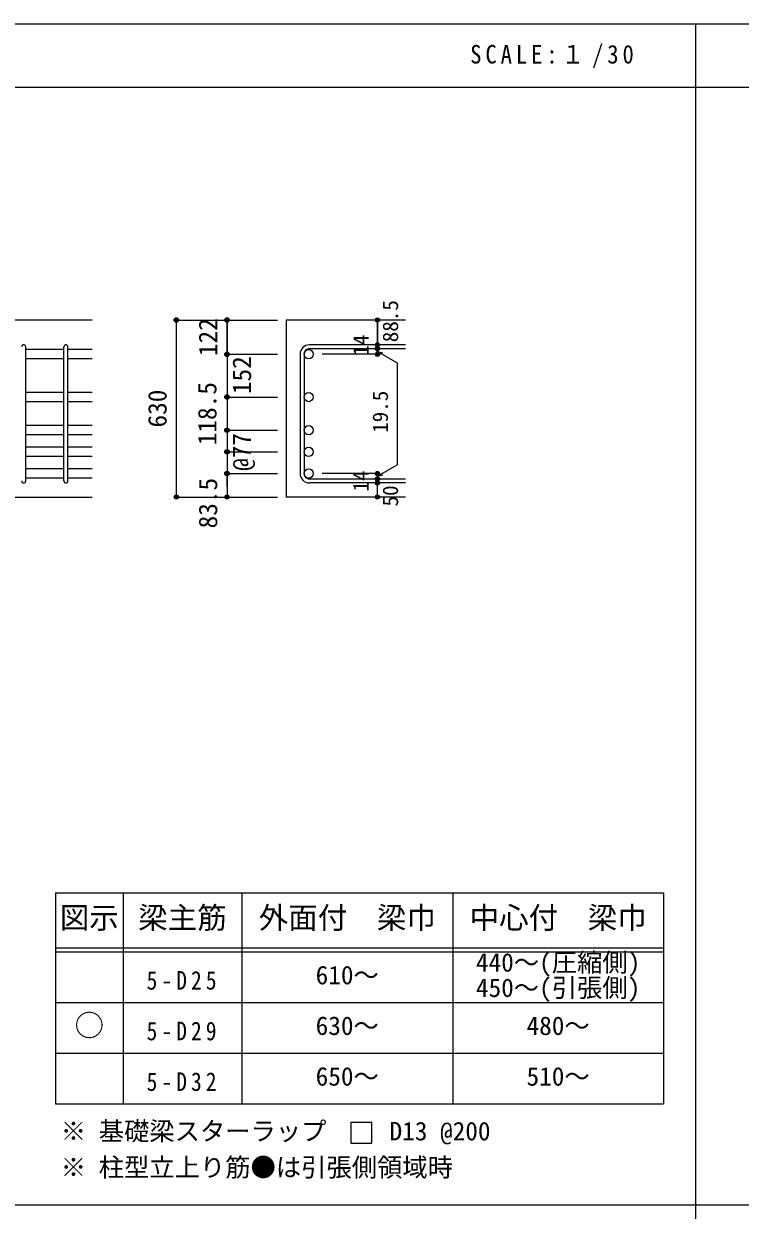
# Model space of a CAD drawing. Units: millimetres at full size, sheet at 1:30, with parts at other scales. Extents: x -5973 to 5954, y -4195 to 4201.
# Drawn here: x -3514 to -965, y -15 to 4201 of the extents above; entities that cross this region are included whole.
import ezdxf
from ezdxf.enums import TextEntityAlignment as Align

# ---------------------------------------------------------------- set-up
doc = ezdxf.new("R2010")
doc.units = ezdxf.units.MM
doc.header["$LTSCALE"] = 30
doc.header["$PDMODE"] = 32
doc.header["$PDSIZE"] = 15
for name, color, linetype in [('0-1_躯体線', 2, 'Continuous'), ('0-5_基礎梁筋', 7, 'Continuous'), ('0-6_スタラップ筋', 7, 'Continuous'), ('0-D_寸法', 4, 'Continuous'), ('6-7_文字', 7, 'Continuous'), ('6-E_枠', 7, 'Continuous'), ('F-0_枠', 6, 'Continuous')]:
    doc.layers.add(name, color=color, linetype=linetype)
doc.styles.add('ＭＳ ゴシック', font='')
doc.styles.get('ＭＳ ゴシック').set_extended_font_data('MS Gothic')

msp = doc.modelspace()

# ---------------------------------------------------------------- linework, layer by layer
at = {"layer": '0-1_躯体線'}
for p, q in [((-3270.8, 3148.3), (-4920.8, 3148.3)), ((-2155.8, 3148.3), (-2580.8, 3148.3)), ((-2580.8, 3148.3), (-2580.8, 2519.3)), ((-3670.8, 2519.3), (-3270.8, 2519.3)), ((-2155.8, 2519.3), (-2580.8, 2519.3))]:
    msp.add_line(p, q, dxfattribs=at)
at = {"layer": '0-5_基礎梁筋'}
for p, q in [((-3370.8, 3043.1), (-3506.8, 3043.1)), ((-3270.8, 3043.1), (-3356.8, 3043.1)), ((-3370.8, 3010.1), (-3506.8, 3010.1)), ((-3270.8, 3010.1), (-3356.8, 3010.1)), ((-3370.8, 2891.1), (-3506.8, 2891.1)), ((-3270.8, 2891.1), (-3356.8, 2891.1)), ((-3370.8, 2858.1), (-3506.8, 2858.1)), ((-3270.8, 2858.1), (-3356.8, 2858.1)), ((-3370.8, 2773.3), (-3506.8, 2773.3)), ((-3270.8, 2773.3), (-3356.8, 2773.3)), ((-3370.8, 2740.3), (-3506.8, 2740.3)), ((-3270.8, 2740.3), (-3356.8, 2740.3)), ((-3370.8, 2696.3), (-3506.8, 2696.3)), ((-3370.8, 2663.3), (-3506.8, 2663.3)), ((-3270.8, 2696.3), (-3356.8, 2696.3)), ((-3270.8, 2663.3), (-3356.8, 2663.3)), ((-3370.8, 2619.3), (-3506.8, 2619.3)), ((-3270.8, 2619.3), (-3356.8, 2619.3)), ((-3370.8, 2586.3), (-3506.8, 2586.3)), ((-3270.8, 2586.3), (-3356.8, 2586.3))]:
    msp.add_line(p, q, dxfattribs=at)
at = {"layer": '0-5_基礎梁筋', "color": 3}
for centre in [(-2500.3, 3026.6), (-2500.3, 2874.6), (-2500.3, 2756.8), (-2500.3, 2679.8), (-2500.3, 2602.8)]:
    msp.add_circle(centre, 16.5, dxfattribs=at)
at = {"layer": '0-6_スタラップ筋'}
for p, q in [((-3506.8, 2576.3), (-3506.8, 3053.1)), ((-3370.8, 2576.3), (-3370.8, 3053.1)), ((-3356.8, 2576.3), (-3356.8, 3053.1)), ((-2155.8, 3060.1), (-2497.3, 3060.1)), ((-2155.8, 3046.1), (-2497.3, 3046.1)), ((-2530.8, 3026.6), (-2530.8, 2602.8)), ((-2516.8, 3026.6), (-2516.8, 2602.8)), ((-2155.8, 2583.3), (-2497.3, 2583.3)), ((-2155.8, 2569.3), (-2497.3, 2569.3))]:
    msp.add_line(p, q, dxfattribs=at)
for centre, radius, start, end in [((-3513.8, 3053.1), 7, 0, 180), ((-3363.8, 3053.1), 7, 0, 180), ((-2497.3, 3026.6), 33.5, 90, 180), ((-2497.3, 3026.6), 19.5, 90, 180), ((-3513.8, 2576.3), 7, 180, 0), ((-3363.8, 2576.3), 7, 180, 0), ((-2497.3, 2602.8), 33.5, 180, 270), ((-2497.3, 2602.8), 19.5, 180, 270)]:
    msp.add_arc(centre, radius, start, end, dxfattribs=at)
at = {"layer": '0-D_寸法'}
for p, q in [((-2970.8, 3148.3), (-2790.8, 3148.3)), ((-2970.8, 3148.3), (-2790.8, 3148.3)), ((-2970.8, 2519.3), (-2970.8, 3148.3)), ((-2970.8, 2519.3), (-2970.8, 3148.3)), ((-2790.8, 3026.6), (-2790.8, 3148.3)), ((-2790.8, 3148.3), (-2610.8, 3148.3)), ((-2790.8, 3148.3), (-2610.8, 3148.3)), ((-2790.8, 3026.6), (-2790.8, 3148.3)), ((-2255.8, 3046.1), (-2255.8, 3060.1)), ((-2255.8, 3046.1), (-2255.8, 3026.6)), ((-2255.8, 3036.35), (-2236.48, 3031.18)), ((-2255.8, 3036.35), (-2185.74, 2995.9)), ((-2790.8, 3026.6), (-2610.8, 3026.6)), ((-2790.8, 3026.6), (-2610.8, 3026.6)), ((-2790.8, 3026.6), (-2790.8, 2974.6)), ((-2790.8, 3026.6), (-2790.8, 2555.33)), ((-2790.8, 3026.6), (-2790.8, 2569.8)), ((-2255.8, 3026.6), (-2451.89, 3026.6)), ((-2185.74, 2995.9), (-2185.74, 2633.5)), ((-2790.8, 2874.6), (-2610.8, 2874.6)), ((-2790.8, 2874.6), (-2610.8, 2874.6)), ((-2790.8, 2860.3), (-2790.8, 2602.8)), ((-2790.8, 2756.8), (-2610.8, 2756.8)), ((-2790.8, 2679.8), (-2610.8, 2679.8)), ((-2255.8, 2593.05), (-2185.74, 2633.5)), ((-2790.8, 2602.8), (-2610.8, 2602.8)), ((-2255.8, 2602.8), (-2451.89, 2602.8)), ((-2255.8, 2583.3), (-2255.8, 2602.8)), ((-2255.8, 2593.05), (-2236.48, 2598.23)), ((-2255.8, 2569.3), (-2255.8, 2583.3)), ((-2255.8, 2519.3), (-2255.8, 2569.3)), ((-2970.8, 2519.3), (-2790.8, 2519.3)), ((-2790.8, 2519.3), (-2610.8, 2519.3))]:
    msp.add_line(p, q, dxfattribs=at)
for points in [[(-2790.8, 3148.3), (-2790.8, 3026.6), (-2790.8, 2860.3)], [(-2255.8, 3148.3), (-2255.8, 3060.1), (-2255.8, 3148.3)], [(-2790.8, 2555.33), (-2790.8, 2602.8), (-2790.8, 2519.3)]]:
    msp.add_lwpolyline(points, dxfattribs=at)
for centre, radius in [((-2970.8, 3148.3), 8), ((-2970.8, 3148.3), 7.2), ((-2970.8, 3148.3), 6.4), ((-2970.8, 3148.3), 5.6), ((-2970.8, 3148.3), 4.8), ((-2970.8, 3148.3), 4), ((-2970.8, 3148.3), 3.2), ((-2970.8, 3148.3), 2.4), ((-2970.8, 3148.3), 1.6), ((-2970.8, 3148.3), 0.8), ((-2790.8, 3148.3), 8), ((-2790.8, 3148.3), 7.2), ((-2790.8, 3148.3), 6.4), ((-2790.8, 3148.3), 5.6), ((-2790.8, 3148.3), 4.8), ((-2790.8, 3148.3), 4), ((-2790.8, 3148.3), 3.2), ((-2790.8, 3148.3), 2.4), ((-2790.8, 3148.3), 1.6), ((-2790.8, 3148.3), 0.8), ((-2255.8, 3148.3), 4), ((-2255.8, 3148.3), 3.6), ((-2255.8, 3148.3), 3.2), ((-2255.8, 3148.3), 2.8), ((-2255.8, 3148.3), 2.4), ((-2255.8, 3148.3), 2), ((-2255.8, 3148.3), 1.6), ((-2255.8, 3148.3), 1.2), ((-2255.8, 3148.3), 0.8), ((-2255.8, 3148.3), 0.4), ((-2255.8, 3060.1), 4), ((-2255.8, 3046.1), 4), ((-2255.8, 3060.1), 3.6), ((-2255.8, 3046.1), 3.6), ((-2255.8, 3060.1), 3.2), ((-2255.8, 3046.1), 3.2), ((-2255.8, 3060.1), 2.8), ((-2255.8, 3046.1), 2.8), ((-2255.8, 3060.1), 2.4), ((-2255.8, 3046.1), 2.4), ((-2255.8, 3060.1), 2), ((-2255.8, 3046.1), 2), ((-2255.8, 3060.1), 1.6), ((-2255.8, 3046.1), 1.6), ((-2255.8, 3060.1), 1.2), ((-2255.8, 3046.1), 1.2), ((-2255.8, 3060.1), 0.8), ((-2255.8, 3046.1), 0.8), ((-2255.8, 3060.1), 0.4), ((-2255.8, 3046.1), 0.4), ((-2790.8, 3026.6), 8), ((-2790.8, 3026.6), 7.2), ((-2790.8, 3026.6), 6.4), ((-2790.8, 3026.6), 5.6), ((-2790.8, 3026.6), 4.8), ((-2790.8, 3026.6), 4), ((-2790.8, 3026.6), 3.2), ((-2790.8, 3026.6), 2.4), ((-2790.8, 3026.6), 1.6), ((-2790.8, 3026.6), 0.8), ((-2255.8, 3026.6), 4), ((-2255.8, 3026.6), 3.6), ((-2255.8, 3026.6), 3.2), ((-2255.8, 3026.6), 2.8), ((-2255.8, 3026.6), 2.4), ((-2255.8, 3026.6), 2), ((-2255.8, 3026.6), 1.6), ((-2255.8, 3026.6), 1.2), ((-2255.8, 3026.6), 0.8), ((-2255.8, 3026.6), 0.4), ((-2790.8, 2874.6), 8), ((-2790.8, 2874.6), 7.2), ((-2790.8, 2874.6), 6.4), ((-2790.8, 2874.6), 5.6), ((-2790.8, 2874.6), 4.8), ((-2790.8, 2874.6), 4), ((-2790.8, 2874.6), 3.2), ((-2790.8, 2874.6), 2.4), ((-2790.8, 2874.6), 1.6), ((-2790.8, 2874.6), 0.8), ((-2790.8, 2756.8), 8), ((-2790.8, 2756.8), 7.2), ((-2790.8, 2756.8), 6.4), ((-2790.8, 2756.8), 5.6), ((-2790.8, 2756.8), 4.8), ((-2790.8, 2756.8), 4), ((-2790.8, 2756.8), 3.2), ((-2790.8, 2756.8), 2.4), ((-2790.8, 2756.8), 1.6), ((-2790.8, 2756.8), 0.8), ((-2790.8, 2679.8), 8), ((-2790.8, 2679.8), 7.2), ((-2790.8, 2679.8), 6.4), ((-2790.8, 2679.8), 5.6), ((-2790.8, 2679.8), 4.8), ((-2790.8, 2679.8), 4), ((-2790.8, 2679.8), 3.2), ((-2790.8, 2679.8), 2.4), ((-2790.8, 2679.8), 1.6), ((-2790.8, 2679.8), 0.8), ((-2790.8, 2602.8), 8), ((-2790.8, 2602.8), 7.2), ((-2790.8, 2602.8), 6.4), ((-2790.8, 2602.8), 5.6), ((-2790.8, 2602.8), 4.8), ((-2790.8, 2602.8), 4), ((-2790.8, 2602.8), 3.2), ((-2790.8, 2602.8), 2.4), ((-2790.8, 2602.8), 1.6), ((-2790.8, 2602.8), 0.8), ((-2255.8, 2602.8), 4), ((-2255.8, 2583.3), 4), ((-2255.8, 2569.3), 4), ((-2255.8, 2602.8), 3.6), ((-2255.8, 2583.3), 3.6), ((-2255.8, 2569.3), 3.6), ((-2255.8, 2602.8), 3.2), ((-2255.8, 2583.3), 3.2), ((-2255.8, 2569.3), 3.2), ((-2255.8, 2602.8), 2.8), ((-2255.8, 2583.3), 2.8), ((-2255.8, 2569.3), 2.8), ((-2255.8, 2602.8), 2.4), ((-2255.8, 2583.3), 2.4), ((-2255.8, 2602.8), 2), ((-2255.8, 2583.3), 2), ((-2255.8, 2602.8), 1.6), ((-2255.8, 2583.3), 1.6), ((-2255.8, 2602.8), 1.2), ((-2255.8, 2583.3), 1.2), ((-2255.8, 2602.8), 0.8), ((-2255.8, 2583.3), 0.8), ((-2255.8, 2602.8), 0.4), ((-2255.8, 2583.3), 0.4), ((-2255.8, 2569.3), 2.4), ((-2255.8, 2569.3), 2), ((-2255.8, 2569.3), 1.6), ((-2255.8, 2569.3), 1.2), ((-2255.8, 2569.3), 0.8), ((-2255.8, 2569.3), 0.4), ((-2970.8, 2519.3), 7.2), ((-2970.8, 2519.3), 6.4), ((-2970.8, 2519.3), 5.6), ((-2970.8, 2519.3), 4.8), ((-2970.8, 2519.3), 4), ((-2970.8, 2519.3), 3.2), ((-2970.8, 2519.3), 2.4), ((-2970.8, 2519.3), 1.6), ((-2970.8, 2519.3), 0.8), ((-2790.8, 2519.3), 7.2), ((-2790.8, 2519.3), 6.4), ((-2790.8, 2519.3), 5.6), ((-2790.8, 2519.3), 4.8), ((-2790.8, 2519.3), 4), ((-2790.8, 2519.3), 3.2), ((-2790.8, 2519.3), 2.4), ((-2790.8, 2519.3), 1.6), ((-2790.8, 2519.3), 0.8), ((-2255.8, 2519.3), 4), ((-2255.8, 2519.3), 3.6), ((-2255.8, 2519.3), 3.2), ((-2255.8, 2519.3), 2.8), ((-2255.8, 2519.3), 2.4), ((-2255.8, 2519.3), 2), ((-2255.8, 2519.3), 1.6), ((-2255.8, 2519.3), 1.2), ((-2255.8, 2519.3), 0.8), ((-2255.8, 2519.3), 0.4)]:
    msp.add_circle(centre, radius, dxfattribs=at)
at = {"layer": '0-D_寸法', "color": 7}
for p in [(-2970.8, 3148.3), (-2790.8, 3148.3), (-2255.8, 3148.3), (-2255.8, 3060.1), (-2255.8, 3046.1), (-2790.8, 3026.6), (-2255.8, 3026.6), (-2790.8, 2874.6), (-2790.8, 2756.8), (-2790.8, 2679.8), (-2790.8, 2602.8), (-2255.8, 2602.8), (-2255.8, 2583.3), (-2255.8, 2569.3), (-2970.8, 2519.3), (-2790.8, 2519.3), (-2255.8, 2519.3)]:
    msp.add_point(p, dxfattribs=at)
at = {"layer": '6-7_文字'}
for q in [(-2350.42, 222.82), (-2275.42, 297.82)]:
    msp.add_line((-2350.42, 297.82), q, dxfattribs=at)
msp.add_lwpolyline([(-2350.42, 222.82), (-2275.42, 222.82), (-2275.42, 297.82)], dxfattribs=at)
at = {"layer": '6-E_枠', "color": 3}
for p, q in [((-3400.52, 1112.77), (-3400.52, 362.77)), ((-3400.52, 1112.77), (-1238, 1112.77)), ((-1238, 1112.77), (-1238, 362.77)), ((-3400.52, 362.77), (-1238, 362.77))]:
    msp.add_line(p, q, dxfattribs=at)
at = {"layer": '6-E_枠'}
for p, q in [((-3160.52, 1112.77), (-3160.52, 362.77)), ((-2738, 1112.77), (-2738, 362.77)), ((-1988, 1112.77), (-1988, 362.77)), ((-3400.52, 917.77), (-1238, 917.77)), ((-3400.52, 902.77), (-1238, 902.77)), ((-3400.52, 722.77), (-1238, 722.77)), ((-3400.52, 542.77), (-1238, 542.77))]:
    msp.add_line(p, q, dxfattribs=at)
at = {"layer": 'F-0_枠'}
msp.add_line((-5972.88, 4201.15), (5954.1, 4201.15), dxfattribs=at)
at = {"layer": 'F-0_枠', "color": 2}
for p, q in [((-1124.64, 4201.15), (-1124.64, -4195.24)), ((-5972.88, 3976.15), (3723.6, 3976.15)), ((3723.6, 2.95), (-5972.88, 2.95))]:
    msp.add_line(p, q, dxfattribs=at)

# ---------------------------------------------------------------- texts
at = {"layer": '0-D_寸法', "style": 'ＭＳ ゴシック'}
for s, height, p in [('88.5', 54.99, (-2165.8, 3069.3)), ('122', 65.98, (-2805.8, 3019.95)), ('14', 54.99, (-2271.03, 3021.44)), ('152', 65.98, (-2685.42, 2884.98)), ('118.5', 65.98, (-2808.49, 2703.33)), ('630', 65.98, (-2985.8, 2766.3)), ('19.5', 54.99, (-2201.84, 2747.37)), ('@77', 65.98, (-2685.8, 2612.3)), ('83.5', 65.98, (-2805.8, 2407.8)), ('14', 54.99, (-2271.06, 2538.62)), ('50', 54.99, (-2165.8, 2485.8))]:
    msp.add_text(s, height=height, rotation=90, dxfattribs=at).set_placement(p, align=Align.BOTTOM_LEFT)
at = {"layer": '6-7_文字', "color": 2, "style": 'ＭＳ ゴシック'}
for s, p in [('図示', (-3385.52, 962.77)), ('梁主筋', (-3106.76, 962.77)), ('外面付\u3000梁巾', (-2678, 962.77)), ('中心付\u3000梁巾', (-1928, 962.77)), ('○', (-3333.02, 580.27))]:
    msp.add_text(s, height=76.98, dxfattribs=at).set_placement(p, align=Align.BOTTOM_LEFT)
at = {"layer": '6-7_文字', "style": 'ＭＳ ゴシック'}
for s, p in [('440～(圧縮側)', (-1905.5, 812.77)), ('610～', (-2475.5, 767.77)), ('450～(引張側)', (-1905.5, 722.77)), ('630～', (-2475.5, 587.77)), ('480～', (-1725.5, 587.77)), ('650～', (-2475.5, 407.77)), ('510～', (-1725.5, 407.77)), ('※ 基礎梁スターラップ     D13 @200', (-3381.96, 213.19)), ('※ 柱型立上り筋●は引張側領域時', (-3381.96, 84.68))]:
    msp.add_text(s, height=65.98, dxfattribs=at).set_placement(p, align=Align.BOTTOM_LEFT)
at = {"layer": '6-7_文字', "color": 2, "insert": (-1925.98, 4043.65), "char_height": 65.98, "attachment_point": 7, "style": 'ＭＳ ゴシック'}
msp.add_mtext('\\T1.34;\\W0.9;SCALE:１/30', dxfattribs=at)
at = {"layer": '6-7_文字', "char_height": 65.98, "attachment_point": 7, "style": 'ＭＳ ゴシック'}
for s, insert in [('\\T1.38;\\W0.85;5-D25', (-3076.76, 767.77)), ('\\T1.38;\\W0.85;5-D29', (-3076.76, 587.77)), ('\\T1.38;\\W0.85;5-D32', (-3076.76, 407.77))]:
    msp.add_mtext(s, dxfattribs=dict(at, insert=insert))

doc.saveas('drawing.dxf')
